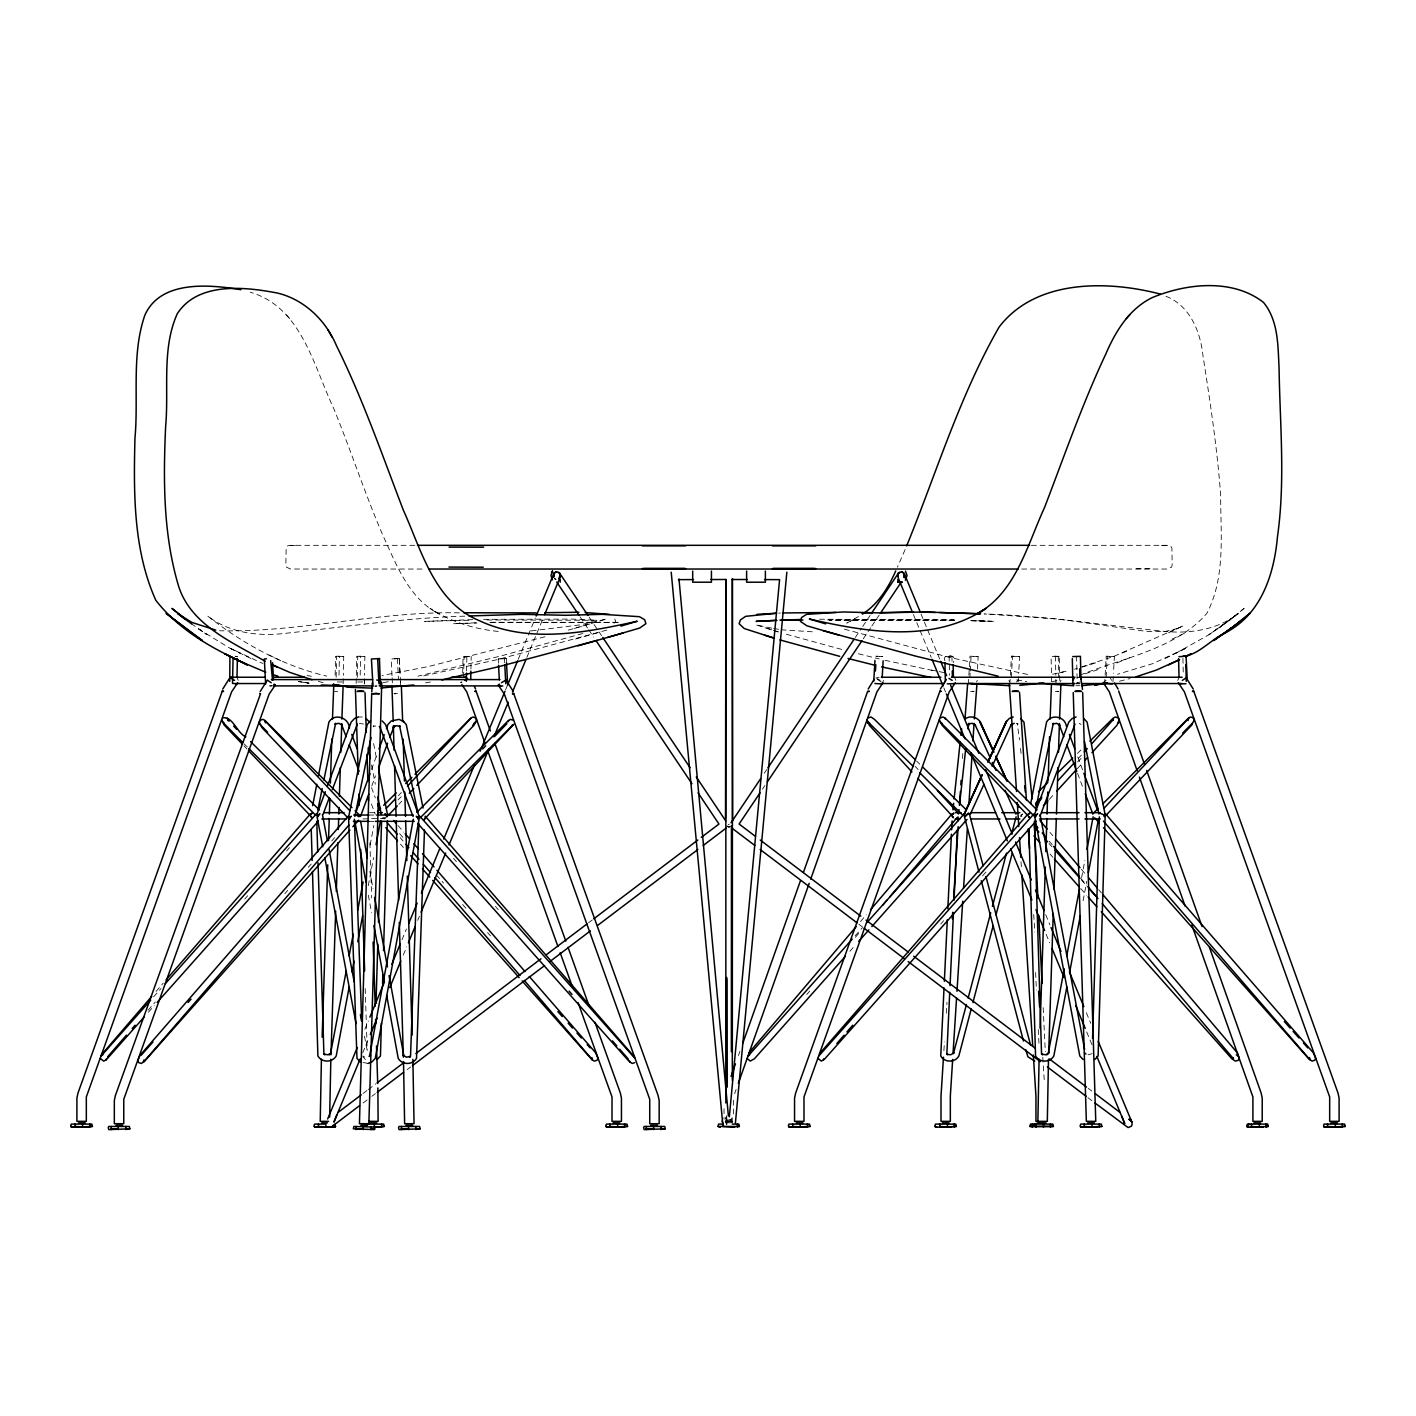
<?xml version="1.0" encoding="UTF-8"?>
<svg xmlns="http://www.w3.org/2000/svg" width="1416" height="1416" viewBox="0 0 1416 1416"><rect width="100%" height="100%" fill="white"/><g stroke="black" fill="none" stroke-linecap="round" stroke-linejoin="round"><path stroke-width="0.75" stroke-dasharray="5 3.75" d="M731.311 1122.499L731.311 1118.074M732.267 1117.755L732.267 1122.162L732.214 1118.003M335.149 675.184L335.557 656.334L339.415 656.174L343.734 656.493L343.327 675.326M336.141 677.308L336.601 656.192M339.008 675.184L339.415 656.174M343.132 683.716L343.274 677.432M356.142 683.556L356.283 677.273M356.336 675.184L356.744 656.334L360.602 656.174L364.903 656.493L364.496 675.326M357.31 677.308L357.77 656.192M360.177 675.184L360.602 656.174M364.319 683.716L364.461 677.432M462.678 673.096L463.032 656.334L471.209 656.493L463.032 656.334M463.616 677.308L464.076 656.192M466.572 670.972L466.891 656.174M470.926 669.06L471.209 656.493M726.036 1116.923L725.788 1122.145L725.788 1117.755M968.42 683.397L968.65 679.326M968.88 675.184L969.252 668.848M969.376 666.741L969.995 656.174L978.155 656.652L977.429 669.219M969.872 677.308L970.119 673.096M970.243 670.972L971.093 656.192M1009.873 683.397L1010.121 679.326M1010.351 675.184L1011.467 656.174L1019.626 656.652L1018.653 673.396M1011.343 677.308L1012.564 656.192L1015.661 656.493M1018.175 681.769L1018.529 675.485M1104.657 683.397L1104.905 679.326M1105.135 675.184L1106.232 656.174L1114.41 656.652L1113.436 673.396M1106.126 677.308L1107.347 656.192M1112.958 681.769L1113.312 675.485M943.906 1050.637L944.454 1041.857M946.277 1013.29L946.985 1002.316M962.491 758.48L962.915 751.896M726.957 1122.923L727.399 1119.773M368.302 885.62L373.576 857.583M1083.098 900.718L1086.762 881.301M370.125 845.051L373.842 825.51M1081.594 877.637L1084.904 860.255M726.072 1122.923L726.709 1119.773M738.426 1055.54L739.913 1051.38M734.656 1093.665L736.125 1089.506M371.505 769.525L376.745 755.188M371.771 785.951L375.541 775.773M364.815 1029.379L368.319 1020.918M401.967 939.782L406.427 928.985M505.53 689.946L507.229 685.857M518.238 659.29L535.354 618.031M362.708 1052.849L367.788 1040.601M403.312 955.003L406.711 946.844M417.702 920.347L419.401 916.258M526.858 657.396L542.947 618.668M905.09 549.656L897.425 567.161M882.433 682.742L883.531 680.388M1177.74 680.388L1178.838 678.016M1022.724 813.846L1020.582 816.607M976.456 681.963L977.376 680.388M373.204 726.833L373.966 725.665L373.24 726.443L377.329 725.665M764.268 773.242L766.729 769.578M855.317 637.466L861.459 628.297M862.698 626.456L870.079 615.447M762.445 789.208L764.905 785.544M863.211 638.881L870.592 627.89M871.813 626.067L879.194 615.057M1021.007 815.828L1022.087 814.253M1059.965 681.963L1061.115 680.388M614.031 623.235L615.606 621.341L614.367 617.482M860.503 921.568L866.22 914.825M806.801 994.51L809.651 991.129M855.423 937.286L859.707 932.224M1092.108 1053.628L1088.019 1054.814M156.061 991.43L163.265 983.129M148.061 1010.298L155.282 1002.015M244.756 899.107L247.641 895.797M286.598 850.981L289.484 847.653M940.755 924.011L943.64 920.683M982.598 875.867L986.934 870.893M153.654 996.793L160.982 988.563M148.379 1012.281L154.238 1005.679M284.828 893.673L287.767 890.381M308.281 867.3L311.201 864.008M331.716 840.945L334.654 837.635M855.175 935.817L862.503 927.568M849.865 951.287L854.255 946.348M1049.327 799.297L1055.203 792.854M1077.257 768.711L1081.682 763.897M1078.408 758.339L1081.364 755.117M398.799 804.341L401.808 801.19M398.374 795.668L401.383 792.5M398.038 799.898L401.153 796.783M1077.417 753.436L1082.09 748.852M1077.541 761.967L1082.196 757.365M461.439 681.963L460.642 682.742L462.041 681.963M1016.387 681.963L1018.21 680.388M728.231 824.625L729.293 824.2M362.992 1093.559L367.045 1090.479M368.284 1089.559L375.842 1083.824M588.56 922.772L592.277 919.957M363.08 1102.993L370.142 1097.666M371.895 1096.32L375.417 1093.648M407.135 1069.646L410.675 1066.974M1103.79 681.963L1106.02 680.388M1079.842 675.202C1122.091 658.068 1176.147 649.094 1206.91 613.287C1225.69 577.215 1220.663 534.186 1220.627 494.874C1217.211 447.845 1210.007 401.153 1202.821 354.566C1200.237 330.724 1189.068 304.458 1164.766 295.856M854.857 618.916L846.768 623.093L859.423 616.048M1175.386 653.502L1208.945 634.74L1238.168 613.659C1217.565 629.731 1190.201 633.89 1164.766 631.412C1104.604 625.075 1044.689 615.871 984.138 613.96M1165.226 658.44L1186.909 647.749L1153.155 663.52L1117.56 674.264M1168.466 632.81L1183.564 625.695L1113.808 656.387L1074.478 669.237M1171.97 639.165L1187.192 631.996M1116.87 662.936L1132.588 656.599M1121.968 653.095L1129.295 650.139M362.921 818.961L386.975 818.183M1082.514 667.025L1098.197 662.068M1084.992 673.786L1100.975 668.724M944.879 660.67C940.914 653.608 959.216 653.82 953.11 662.617M952.968 656.334L944.791 656.493M1051.628 681.609L1051.097 656.493L1055.398 656.174L1059.257 656.334L1059.805 681.468M1059.257 656.334L1051.168 656.546M1177.723 628.421L1164.501 631.66L1147.155 631.501L1058.141 618.987L984.757 613.942M574.4 628.403L606.65 618.987L580.153 624.863L528.327 631.288M423.738 675.875L496.998 659.714L606.827 630.102M568.276 630.12L590.384 623.854M582.861 633.483L500.698 656.033L417.95 676.175M575.622 639.005L600.88 631.837M544.965 636.758L428.606 666.511L382.019 675.538M1119.525 681.202L1130.074 678.547M392.02 675.733L391.152 658.989L395.365 658.652L399.33 658.564L400.179 675.326M399.33 658.564L391.152 658.989M498.45 663.166L498.237 658.989L502.432 658.652M1052.672 674.228L1068.531 670.688M342.3 681.963L335.645 681.963M1058.602 673.131L1066.814 671.149M875.849 678.016L879.141 677.237M362.691 681.963L356.036 681.963M1076.921 682.742L1080.355 681.963M731.559 826.183L728.461 826.82L726.62 825.67M1052.053 681.609L1060.177 680.123M383.258 682.601L389.276 681.574M425.526 682.831L433.703 681.503M343.699 656.475L335.557 656.334M364.832 656.546L356.744 656.334M397.471 693.38L394.055 693.769L397.471 693.769M374.974 685.981L377.028 685.857M778.641 613.163L780.411 613.04M1079.665 683.751L1076.408 683.875M502.202 658.918L506.397 658.564L498.237 658.989M827.351 619.872L953.924 619.925M376.78 686.123L374.762 686.211M464.784 616.155C402.994 617.925 341.84 627.412 280.457 633.855C255.163 636.156 227.994 631.925 207.532 615.942C242.685 643.59 282.899 665.856 326.671 676.105M812.288 631.802L781.42 629.801M476.077 622.792L453.332 623.748L477.015 623.005M459.368 612.862C378.904 610.969 299.608 632.687 219.533 630.757M472.802 619.624L424.605 621.376L471.9 620.155M483.529 619.341L572.259 619.093L597.092 620.297L486.962 619.978M490.91 622.279L620.474 622.332M235.587 656.652L237.446 656.493L235.198 656.245M1080.001 683.415L1076.107 683.432L1080.673 683.539M1075.877 685.751L1080.001 685.698M489.954 622.633L618.615 622.527M1078.089 677.29L1077.045 677.29L1079.859 677.308M414.764 545.319L290.492 545.319L287.714 545.797L286.156 547.921L285.873 564.825L286.421 567.108L290.492 569.037L425.561 569.037M1031.344 545.319L1167.598 545.319L1170.359 545.797L1171.899 547.921L1172.183 564.825L1171.634 567.108L1167.563 569.037L1018.723 569.037M290.315 545.638L296.652 545.638M1161.403 545.638L1167.757 545.638M1136.322 568.719L1150.889 568.719M334.441 691.397L337.663 691.397M970.597 691.397L974.084 691.397L970.597 691.008M1055.327 691.397L1058.743 691.397L1055.327 691.008M358.46 716.992L362.337 716.992M359.363 723.293L363.452 724.089M369.417 812.678L375.895 812.678M368.868 815.032L375.346 815.032M382.886 817.793L386.462 817.793M368.868 821.333L374.337 821.333M729.364 827.617L727.877 826.82M367.965 1063.469L360.301 1061.894M725.098 1121.348L733.364 1121.348M953.906 620.279L829.156 620.137L954.862 620.261M819.581 619.217L954.579 620.013M971.022 620.721L994.492 621.394L971.5 620.544M972.049 620.757L991.395 621.376L970.757 620.491M879.177 656.334C867.495 655.856 891.213 656.989 879.407 656.493M1015.414 656.334L1019.449 656.617M1012.741 656.298L1011.626 656.21M498.273 631.412C474.183 629.111 450.341 621.695 430.022 608.384L439.208 614.031C408.481 598.437 396.232 564.152 382.656 534.823C364.744 493.228 350.761 450.093 333.61 408.197C313.538 366.001 301.59 307.095 250.154 292.192M307.077 675.591L311.396 676.246M308.936 683.114L298.564 681.521L308.67 683.131M1114.41 656.652L1106.232 656.174M978.155 656.652L969.995 656.174M298.581 681.538L309.06 683.22M771.685 628.155L755.648 624.739L780.234 632.527M773.632 628.492L779.473 629.483M1027.556 674.441L949.499 657.396L841.6 628.403M1016.706 679.857L1026.724 681.574M932.631 670.476L883.372 659.945M726.496 826.201L729.594 826.82M931.462 670.034L937.303 671.219M939.268 671.626L945.127 672.812M858.344 653.767L879.194 658.918M318.299 681.415L324.671 683.025M841.759 649.448L784.287 633.695M766.852 628.279L778.322 631.925M382.125 818.183L384.55 818.961M198.452 628.934L229.091 647.749L262.845 663.52M364.85 1057.168L362.956 1055.982M1079.24 723.293L1081.098 724.479M1016.369 723.293L1018.139 724.089L1017.184 723.293L1019.555 739.771M268.898 654.971L280.881 660.759M250.774 658.44L229.091 647.749L240.614 653.502M554.683 578.737L556.063 579.498L554.594 578.648M881.283 681.963L875.814 678.406M876.982 678.406L880.256 680.388M191.16 623.571L207.055 634.74L199.072 629.111M554.311 578.401L555.426 579.232M1088.267 1088.391L1091.789 1091.063M858.839 924.205L862.362 926.878M1087.93 1097.666L1093.205 1101.666M916.63 761.082L919.745 764.144M244.207 743.931L247.322 747.029M362.815 1056.778L365.487 1059.522M243.941 745.825L246.95 748.993M915.232 766.392L918.188 769.614M399.595 833.635L403.985 838.573M436.234 874.84L443.562 883.071M462.607 904.505L467.015 909.444M487.529 932.525L490.467 935.817M400.462 844.166L403.401 847.458M1049.079 843.511L1052.017 846.821M1081.293 879.779L1087.152 886.363M1050.017 854.043L1052.938 857.353M1080.762 888.664L1086.621 895.248M289.696 318.582L286.191 314.618M453.509 858.326L456.412 861.636M495.423 906.452L498.308 909.762M397.984 825.475L403.755 832.112M400.215 837.706L403.1 841.015M1049.964 832.36L1052.831 835.723M1081.435 869.389L1087.152 876.115M1098.586 889.584L1101.453 892.947M1049.327 841.352L1052.194 844.715M1080.797 878.38L1086.514 885.106M1020.812 815.032L1021.892 816.607M589.215 617.288L597.817 630.12M599.057 631.961L601.517 635.625M580.1 616.898L587.481 627.89M588.702 629.731L593.623 637.058M1008.882 680.388L1009.82 681.963M954.809 678.016L955.924 680.388M237.162 678.016L238.26 680.388M1110.409 678.016L1111.507 680.388M921.019 613.978L940.436 660.812M1045.698 914.683L1049.929 924.896M1086.355 1012.759L1090.727 1023.29M913.408 614.562L931.215 657.413M943.852 687.857L945.587 692.07M1046.123 934.224L1049.663 942.79M1086.692 1031.945L1091.984 1044.707M1077.576 773.401L1082.939 787.668M371.417 803.987L375.24 814.182M1077.771 756.923L1083.081 771.242M371.523 787.632L375.311 797.863M732.267 1122.923L731.169 1119.773L726.231 1119.773L725.682 1122.923L731.559 1122.923L730.922 1119.773M371.505 765.012L375.329 784.216M373.612 743.542L376.957 760.675M364.496 1036.247L367.381 1051.451M369.824 871.318L373.028 888.699M368.337 895.142L371.523 912.541M730.32 1119.773L730.78 1122.923M729.151 1119.773L729.559 1122.923M1020.529 748.498L1021.255 755.064M1033.698 914.453L1034.813 932.011M1042.778 1057.221L1044.318 1081.399M1021.025 861.725L1021.449 868.309M364.319 680.388L364.531 683.999M506.291 658.546L506.503 662.759M504.468 658.564L504.68 662.776M400.303 677.414L400.622 683.698M399.224 658.546L400.091 675.432M400.409 681.698L400.622 685.769M397.383 658.564L398.48 679.68M392.126 677.822L392.444 684.105M1043.185 1007.679L1045.291 1051.592M1035.609 972.509L1036.423 990.05M1038.282 1029.503L1039.008 1044.849M728.266 1119.773L728.39 1122.923M369.895 842.785L371.682 897.992M365.204 988.545L367.204 1050.389M1182.926 658.298L1183.298 675.184M1076.585 656.174L1077.169 683.397M1058.23 656.192L1058.69 677.308M1055.398 656.174L1055.823 675.184M1055.911 679.326L1056 683.397M951.924 656.192L952.065 662.529M949.109 656.174L949.517 675.184M733.364 1100.232L733.364 1115.012M724.036 1108.675L724.036 1119.224M1244.044 608.42L1229.053 620.686L1244.044 608.42M1235.69 615.376L1219.282 627.766L1235.69 615.376M1216.928 629.111L1208.945 634.74L1226.61 622.332L1216.928 629.111M726.78 1124.747L726.78 1115.95L726.78 1124.747"/><path stroke-width="1.5" d="M731.364 1051.734L731.452 825.67M732.32 1080.355L732.497 578.631L732.214 579.498L747.294 579.533M229.746 681.379L229.923 656.475M233.074 658.298L232.525 683.397L236.844 683.716L235.817 683.857M236.985 677.432L237.392 658.582M466.342 681.361L466.519 673.078M470.714 679.521L470.891 671.149M371.7 693.38L359.434 1123.702L368.868 1123.702L381.754 682.742L380.108 680.777L376.674 679.981M381.417 1023.042L380.444 1055.982L377.116 1059.522M382.586 983.518L382.833 974.721M383.541 950.578L387.347 820.997M376.001 1003.201L377.806 943.994M378.479 922.082L381.577 821.209M1092.568 1038.282L1099.365 816.837M321.414 1059.239L320.228 1121.348L328.583 1121.348M322.14 1037.149L327.733 864.857M328.53 840.573L329.238 818.483M329.379 814.058L329.893 798.606M330.388 783.136L331.822 738.975M332.477 719.098L333.822 683.999M330.848 1059.239L329.645 1117.118M330.99 1054.814L335.663 911.249M336.3 891.372L337.875 842.785M338.318 829.528L338.672 818.483M338.813 814.058L339.026 807.439M339.38 796.394L340.318 767.684M340.831 752.215L341.752 723.505M341.893 719.098L343.132 685.822M1039.078 1059.239L1037.875 1121.348M1040.07 1028.317L1045.309 867.07M1045.822 851.618L1046.902 818.483M1047.043 814.058L1047.752 791.986M1048.123 780.942L1049.557 736.763M1050.123 719.098L1051.468 683.999M1048.495 1059.239L1047.309 1121.348L1035.946 1121.348L1035.946 1096.143L1033.326 1055.026M1048.707 1052.601L1053.238 913.462M1054.017 889.16L1056.318 818.483M1056.46 814.058L1057.964 767.684M1058.478 752.215L1059.416 723.505M1059.557 719.098L1060.903 683.999M418.941 823.581L410.534 1055.982L409.525 1057.168L410.516 1056.389L406.427 1057.168L402.958 1055.203L403.879 1055.982L389.046 975.606M424.481 829.953L416.534 1058.354C412.587 1065.115 402.162 1065.168 398.215 1058.354L386.656 995.236M118.183 1126.463L118.183 1129.614M363.293 1126.463L363.293 1129.614M408.481 1126.463L408.481 1129.614M653.59 1126.463L653.59 1129.614M949.729 992.227L946.862 1053.628L947.747 1054.814L946.596 1054.017L950.543 1054.814L954.136 1052.831M950.048 985.66L953.428 913.302M954.048 900.151L957.34 829.988M957.747 821.209L957.959 816.837M944.03 987.908L940.755 1055.982C944.454 1062.814 955.127 1062.761 958.844 1055.982L971.217 1008.971M944.348 981.323L947.304 919.834M947.835 908.842L951.428 834.183M951.64 829.776L952.065 820.997M371.806 691.805L372.32 682.742M873.743 681.361L874.964 660.405M875.46 670.972L875.831 664.653M882.168 677.591L883.141 660.83M951.959 815.032L953.747 813.457M82.535 1127.242L82.535 1124.092M325.857 1127.242L325.857 1124.092L314.671 1124.092L314.122 1125.277L314.671 1127.242L335.203 1127.242L335.203 1124.092M374.337 1124.092L374.337 1127.242L384.232 1126.463L383.665 1124.092L366.585 1124.092L366.319 1126.463M617.659 1127.242L617.659 1124.092M800.199 1127.242L800.199 1124.092M943.481 1057.221L941.003 1096.143L941.003 1121.348L950.331 1121.348L950.331 1096.143L952.667 1059.433M952.295 918.842L952.702 912.258M953.694 896.877L958.154 826.59M959.552 804.607L960.402 791.438M960.809 784.853L961.092 780.446M965.004 718.939L967.624 683.999M953.074 1052.831L956.579 997.926M956.986 991.324L962.721 901.266M963.57 888.08L967.34 828.785M968.88 804.607L971.942 756.286M972.934 740.904L974.049 723.346M974.332 718.939L976.952 683.999M1043.521 1127.242L1043.521 1124.092M1092.002 1127.242L1092.002 1124.092M1335.323 1127.242L1335.323 1124.092M587.976 615.447L559.692 573.25L556.594 571.621L553.939 573.232L553.656 577.197L553.957 573.427L556.187 571.692M387.878 813.846L386.462 816.607M729.346 1116.799L779.579 579.64L764.498 579.587M786.854 572.188L735.4 1123.012M425.154 817.386L425.278 816.218L634.58 1057.168M952.95 809.864L953.641 803.279M954.118 798.889L960.19 741.86M960.898 735.276L961.606 728.691M958.49 814.023L958.986 809.669M959.464 805.297L965.747 748.498M967.907 728.851L969.075 723.293L968.137 724.089L972.102 723.293L975.447 725.258L974.969 724.479L990.474 758.374M947.481 1127.242L947.481 1124.092M1259.39 1127.242L1259.39 1124.092M899.337 572.188L898.063 573.551L898.204 577.905L912.594 612.579M413.295 819.174L369.611 1055.982L370.532 1055.203L369.08 1056.389M349.203 986.97L336.194 1055.982C332.264 1062.814 321.821 1062.743 317.892 1055.982L312.476 871.513M352.035 971.889L354.071 961.092M357.735 941.693L362.602 915.816M376.019 844.644L380.479 820.926M1066.85 986.97L1053.84 1055.982C1049.911 1062.814 1039.468 1062.743 1035.556 1055.982L1028.919 829.776M1069.699 971.889L1080.266 915.816M1088.391 872.681L1098.143 820.926M346.212 971.057L330.548 1053.628L329.344 1054.814L331.45 1052.831L327.981 1054.814L323.892 1054.017L324.901 1054.814L323.892 1053.628L318.051 862.875M349.097 955.853L353.221 934.135M357.752 910.24L363.115 881.991M1064.283 968.898L1048.194 1053.628L1046.99 1054.814M1066.761 955.853L1079.541 888.505M1086.957 849.405L1093.134 816.82M939.87 1124.092L939.87 1127.242M1034.246 1125.277L1034.476 1124.092M1251.443 1124.092L1251.443 1127.242M312.635 805.669L316.812 784.252M318.476 775.685L328.901 722.107C334.424 712.637 349.062 717.629 349.469 728.249M1030.706 803.527L1046.548 722.107C1051.345 713.593 1065.151 716.478 1066.372 726.213M1113.029 720.532L1113.401 719.363L1091.701 743.86M317.945 809.81L322.175 788.482M323.875 779.95L335.645 723.293L334.902 724.089L338.973 723.293L342.212 725.258L341.557 724.479L346.141 736.709M1035.592 809.81L1053.309 723.293L1052.548 724.089L1056.637 723.293L1059.858 725.258L1059.203 724.479L1063.788 736.709M348.725 816.607L367.222 724.479L370.549 720.939L369.806 721.717M354.85 816.448L371.027 737.506M75.083 1124.092L75.083 1127.242M318.405 1124.092L318.405 1127.242M609.907 1124.092L609.907 1127.242M792.73 1124.092L792.73 1127.242M1036.052 1124.092L1036.052 1127.242M1084.231 1124.092L1084.231 1127.242M1327.553 1124.092L1327.553 1127.242M111.191 1126.463L111.191 1129.614M143.936 1059.929L143.335 1062.283L348.885 825.121M356.053 1126.463L356.053 1129.614M401.489 1126.463L401.489 1129.614M646.351 1126.463L646.351 1129.614M1034.14 1125.277L1034.441 1124.092M1188.059 720.532L1188.679 718.178L1103.949 808.324M898.381 573.25L897.673 575.923L898.381 573.25L871.3 613.606M1089.86 741.205L1113.188 718.178L1115.277 716.992L1117.932 717.788L1119.26 719.753L1116.976 725.258L1091.966 752.622M1118.321 723.293L1119.26 719.753M972.916 1002.546L993.182 925.604M995.997 914.931L1012.316 852.945M953.428 1053.628L966.42 1004.546M968.119 998.138L990.722 912.789M992.404 906.399L1006.528 853.052M1011.608 833.847L1016.139 816.766M1248.558 1125.277L1248.877 1124.092M734.815 1127.242L722.673 1126.463L722.903 1124.092L718.567 1124.092L718.018 1126.463L739.382 1126.463L738.833 1124.092L732.231 1124.092M951.782 1127.242L939.64 1126.463M1263.355 1127.242L1251.213 1126.463M904.275 577.551L904.328 573.816L901.939 571.692M88.447 1127.242L74.836 1126.463M331.769 1127.242L318.158 1126.463M379.948 1127.242L353.894 1126.463L353.345 1128.818L374.426 1129.614L374.426 1126.463M623.27 1127.242L609.641 1126.463M806.093 1127.242L792.482 1126.463M1097.595 1127.242L1083.983 1126.463M1340.917 1127.242L1327.305 1126.463M125.918 1129.614L125.918 1126.463M371.045 1129.614L371.045 1126.463M415.915 1129.614L415.915 1126.463M661.042 1129.614L661.042 1126.463M731.045 1076.355L735.47 1063.858M742.851 1043.061L800.447 880.752M803.403 872.433L867.636 691.397L869.318 691.397L868.132 691.397M738.338 1083.258L809.209 883.301M810.695 879.141L876.947 691.805L882.982 682.742M355.805 812.519L370.019 773.614M378.992 749.046L384.232 734.709M386.462 728.567L387.966 724.479L391.294 720.939L399.153 719.363L403.684 721.717M360.461 816.536L368.762 794.111M378.55 767.614L387.595 743.152M389.86 737.028L394.533 725.665L392.958 727.629L396.179 725.665L400.268 726.443L399.524 725.665L417.773 812.182M325.308 791.721L316.954 814.253L317.91 815.828L319.361 814.253M327.592 785.579L351.15 722.107L354.478 718.567L358.46 716.992M323.114 814.182L329.238 797.863M332.3 789.703L357.345 724.089M1039.999 816.218L1075.01 724.089M89.757 1127.242L89.757 1124.092M332.831 1127.242L333.132 1125.277M381.559 1127.242L381.559 1124.092M624.615 1127.242L624.615 1124.092M807.403 1127.242L807.403 1124.092M1050.477 1127.242L1050.477 1124.092M1099.205 1127.242L1099.205 1124.092M1342.28 1127.242L1342.28 1124.092M336.707 1115.188L333.928 1122.145L360.16 1058.956M982.226 774.711L964.19 814.253L964.668 813.067M906.7 545.815C936.542 472.572 959.588 395.967 999.094 327.078C1035.662 279.058 1107.4 280.244 1160.359 294.086M737.382 1127.242L737.382 1124.092M954.118 1127.242L954.118 1124.092M1266.01 1127.242L1266.01 1124.092M327.662 1118.994L357.31 1047.486M369.877 1017.166L384.409 982.102L373.913 925.604M391.825 964.225L400.268 943.852M408.711 923.498L417.154 903.125M421.384 892.947L439.951 848.149M443.704 839.086L474.572 764.658M480.113 751.241L504.963 691.344M507.494 685.238L517.636 660.794M536.204 615.995L553.939 573.232M370.319 1034.494L377.081 1018.192M389.772 987.607L400.781 961.11M408.392 942.773L415.171 926.471M421.083 912.187L445.633 853.087M449.014 844.927L488.785 749.117M493.865 736.886L508.238 702.248M512.468 692.052L526.009 659.431M544.629 614.597L559.869 577.905L560.099 574.046L558.807 572.259M1104.321 815.828L1105.029 814.253L1087.099 722.107L1083.771 718.567M964.19 814.253L981.412 776.198M987.748 762.18L1005.873 722.107L1009.165 718.567L1013.201 716.992M965.57 811.067L981.978 775.172M988.35 761.206L1006.581 721.328L988.545 760.87M970.279 814.218L983.943 784.305M992.156 766.357L1011.29 724.479L1010.812 725.258L1014.175 723.293M868.185 689.043L874.097 679.432M222.737 689.043L229.958 677.627M260.243 691.397L267.465 679.981M105.881 1059.929L106.448 1058.743M471.015 718.178L407.419 786.181M940.401 689.043L946.384 679.432M823.546 1059.929L824.094 1058.743M1032.335 1124.092L1032.335 1127.242M732.231 579.48L732.603 820.749M508.079 721.717L508.645 720.532M513.636 724.479L424.163 819.368M895.744 570.896C888.381 587.746 878.274 603.995 862.468 614.137M552.559 571.108L551.001 575.533L552.382 579.87M101.456 1054.814L151.724 996.404M359.062 816.607L359.806 815.421L355.115 810.766M731.045 822.785L760.587 778.747M767.968 767.737L854.078 639.306M760.003 792.871L739.099 824.024L754.976 836.042M767.366 781.862L861.99 640.722M880.416 613.234L901.302 582.065M237.711 682.742L231.622 691.805L86.323 1096.94L86.323 1121.348L76.907 1121.348L76.907 1098.108L78.004 1092.993L222.188 691.397L223.604 691.397L222.188 691.008L223.002 691.397M274.403 684.317L275.235 685.114L269.129 694.159L123.758 1099.294L123.758 1123.702L114.324 1123.702L114.324 1100.48L115.439 1095.365L260.526 693.769L259.694 693.38M955.357 682.742L949.269 691.805L803.987 1096.94L803.987 1121.348L794.553 1121.348L794.553 1098.108L795.668 1092.993L939.835 691.397L941.251 691.397L939.835 691.008L940.649 691.397M956.349 1126.463L935.533 1127.242L934.985 1125.277L935.533 1124.092L955.8 1124.092L956.349 1126.463L954.437 1126.463M1268.24 1126.463L1247.425 1127.242L1246.877 1125.277L1247.425 1124.092L1267.709 1124.092L1268.24 1126.463L1266.347 1126.463M92.429 1126.463L71.349 1127.242L70.8 1125.277L71.349 1124.092L91.881 1124.092L92.429 1126.463L90.058 1126.463M129.865 1128.818L108.784 1129.614L108.218 1127.649L108.784 1126.463L129.316 1126.463L129.865 1128.818L126.183 1128.818M420.163 1128.818L399.082 1129.614L398.516 1127.649L399.082 1126.463L419.596 1126.463L420.163 1128.818L416.18 1128.818M627.553 1126.463L606.473 1127.242L605.924 1125.277L606.473 1124.092L626.987 1124.092L627.553 1126.463L624.916 1126.463M665.272 1128.818L644.192 1129.614L643.625 1127.649L644.192 1126.463L664.724 1126.463L665.272 1128.818L661.29 1128.818M810.076 1126.463L789.013 1127.242L788.447 1125.277L789.013 1124.092L809.527 1124.092L810.076 1126.463L807.704 1126.463M1053.398 1126.463L1029.91 1126.463L1030.459 1124.092L1052.849 1124.092L1053.398 1126.463L1029.91 1126.463M1101.878 1126.463L1080.797 1127.242L1080.249 1125.277L1080.797 1124.092L1101.329 1124.092L1101.878 1126.463L1099.506 1126.463M1345.2 1126.463L1324.119 1127.242L1323.571 1125.277L1324.119 1124.092L1344.651 1124.092L1345.2 1126.463L1342.58 1126.463M671.219 572.206L722.656 1123.012M905.39 580.241L907.054 575.533L905.497 571.108M1178.997 656.599C1196.467 657.413 1209.406 640.439 1224.185 633.448C1260.983 615.163 1274.099 574.684 1277.497 536.487C1285.445 480.52 1279.905 423.968 1279.055 367.753C1277.905 345.539 1278.436 320.653 1263.532 302.458C1232.628 278.262 1186.272 283.288 1151.951 297.732C1129.154 308.936 1115.419 331.574 1105.772 354.106C1082.267 404.02 1064.248 456.2 1044.495 507.636C1027.113 545.319 1015.909 592.578 976.792 614.031L985.978 608.384C933.587 643.413 866.893 632.315 809.35 618.987L825.616 623.854M1104.126 816.607L1105.524 813.846L1313.34 1052.831L1315.712 1058.354L1314.65 1060.318L1312.03 1061.097L1308.756 1058.743L1103.453 827.67M349.451 818.183L350.761 816.607M423.862 820.147L424.853 818.961M1072.532 680.388L1074.195 678.406M748.94 1052.831L856.202 926.613M870.504 909.78L952.03 813.846M882.593 905.302L886.876 900.257M889.744 896.894L956.968 817.793M310.971 814.253L311.98 813.067M1028.618 814.253L1029.627 813.067M166.15 979.819L310.476 813.846L312.033 813.457M107.651 1056.778L126.413 1035.202M132.184 1028.565L135.069 1025.237M820.307 1052.831L1026.671 815.51M836.856 1043.504L844.06 1035.202M846.945 1031.875L852.733 1025.237M749.613 1054.814L748.126 1055.982L852.255 939.109M1129.809 314.618L1126.304 318.582M150.716 1000.103L101.156 1055.982L102.855 1054.814M165.371 983.607L316.352 813.846L318.264 816.607M143.989 1017.219L106.147 1059.929L103.616 1061.097L100.288 1058.354M157.176 1002.386L318.405 821.085M141.228 1055.203L152.946 1042.017M188.116 1002.457L191.036 999.165M349.894 830.042L144.662 1061.097L141.405 1063.469L138.803 1062.673L137.741 1060.708L140.149 1055.203L348.23 816.218L349.646 818.961M352.832 826.749L358.69 820.147M866.893 922.63L964.562 813.457M845.458 956.243L754.427 1058.743L750.285 1061.097L746.993 1058.354M858.645 941.41L868.893 929.87M871.831 926.56L967.004 819.439M1036.052 821.085L824.891 1058.743L821.28 1061.097L817.952 1058.354M1043.433 805.739L1047.84 800.907M1056.672 791.243L1075.788 770.322M1084.621 760.675L1087.559 757.454M1035.592 805.014L1041.503 798.571M1057.734 780.871L1073.983 763.171M1084.32 751.914L1087.258 748.692M472.838 725.258L475.758 722.107L474.041 723.293M1192.307 723.293L1182.696 733.045M417.897 818.961L419.791 816.218L634.917 1058.354M1037.025 814.253L1035.556 815.828L1034.6 814.253L1068.797 722.107L1072.124 718.567L1076.107 716.992M818.802 1055.982L1033.999 813.846L1035.91 816.607M388.267 815.421L397.294 805.934M409.312 793.279L413.826 788.535M416.835 785.367L473.935 725.258L476.608 719.753L475.245 717.788L472.926 716.992L470.767 718.178L414.976 774.198M1105.931 815.421L1191.599 725.258L1194.272 719.753L1192.909 717.788L1190.591 716.992L1188.413 718.178L1102.922 803.739M386.303 808.324L395.347 798.836M482.661 748.993L485.688 745.825M494.75 736.338L506.857 723.682M1094.78 1059.522L1098.108 1055.982L1105.135 816.607L1104.427 815.032L1100.444 813.457M965.252 815.828L968.544 813.067M952.472 814.253L953.641 813.067M420.251 817.811L513.406 724.479L511.495 725.665M377.47 811.51L380.585 808.394M383.718 805.297L396.214 792.854M405.596 783.526L411.844 777.295M416.817 812.324L508.415 720.532L510.592 719.363L512.875 720.142M1093.559 813.067L1098.25 808.394M1038.494 791.65L1047.84 782.482M1057.168 773.313L1072.744 758.02M1035.609 803.244L1041.822 797.12M512.981 693.769L513.796 693.38L512.415 693.769L513.796 693.769L658.051 1095.365L659.166 1100.48L659.166 1123.702L649.732 1123.702L649.732 1099.294L504.379 694.159L498.273 685.114L499.105 684.317M898.063 573.551L901.603 571.604L904.258 573.498L920.347 612.314M964.65 719.363C969.394 715.045 977.164 716.832 980.385 722.107L993.979 752.161M1049.114 1052.831L1045.628 1054.814L1041.539 1054.017L1042.548 1054.814L1041.539 1053.628L1034.423 821.209M1118.64 691.008L1144.482 764.233M338.318 1112.233L361.222 1094.887M377.081 1082.886L404.002 1062.513M415.861 1053.522L540.965 958.791M546.257 954.791L586.985 923.958M593.835 918.772L697.84 840.024M701.327 837.369L718.956 824.041L698.07 792.871M331.362 1127.012L359.558 1105.666M377.187 1092.32L403.613 1072.301M412.428 1065.646L544.594 965.57M549.886 961.57L590.419 930.878M597.464 925.551L697.911 849.494M703.203 845.494L726.107 828.148M464.66 680.388L467.599 678.406M1182.325 680.388L1185.245 678.406M501.476 682.742L504.645 680.777M351.274 816.218L348.637 818.961L356.974 1058.354L360.301 1061.894M319.981 813.846L317.042 816.607L322.742 846.803M1037.627 813.846L1034.707 816.607L1079.806 1055.982L1083.134 1059.522M498.273 685.114L499.653 684.317M1185.422 656.705L1191.263 653.785L1185.635 656.546M1136.128 676.795L1156.429 670.051L1178.13 660.245M475.351 691.397L476.165 691.008L474.749 691.397L476.165 691.397L490.361 730.939M1192.998 691.397L1193.812 691.008L1192.396 691.397L1193.812 691.397L1337.996 1092.993L1339.093 1098.108L1339.093 1121.348L1329.677 1121.348L1329.677 1096.94L1184.378 691.805L1178.289 682.742M1168.749 664.883L1179.563 659.608M223.091 717.788C232.879 716.372 237.428 733.577 245.871 736.869M868.327 717.788L870.982 716.992L874.451 719.363L915.072 759.542M940.755 717.788L943.074 716.992L945.233 718.178L1036.972 809.952M367.965 1063.469L371.948 1061.894L375.275 1058.354L419.101 818.961L416.18 816.218M634.687 1062.673L632.102 1063.469L628.828 1061.097L417.738 823.439M1072.319 658.582L1072.868 683.716L1074.213 683.521M1187.227 679.361L1186.077 656.475M957.906 818.183L955.322 818.961L959.747 818.961M620.898 626.12L637.182 621.252C585.905 632.545 529.106 643.997 479.369 620.686C434.234 602.207 421.526 550.293 403.277 509.99C382.143 454.801 362.744 398.799 336.495 345.734C325.946 320.565 304.582 299.661 277.678 293.112C245.145 286.793 198.098 281.625 177.301 313.679C161.512 348.832 169.035 389.028 165.637 426.34C163.247 479.688 163.106 534.292 178.522 585.905C190.647 624.952 232.596 642.351 265.146 661.29M607.606 637.43L639.713 628.049L645.908 623.66L644.687 619.783L639.483 616.686L602.296 614.332L565.391 615.287L521.46 614.332L468.979 615.978M441.827 679.928L499.211 666.582L597.251 640.333M578.011 645.838L623.447 632.899M1028.122 813.846L1029.68 813.457M265.624 684.105L264.332 658.989L266.474 658.759M373.028 686.229L371.417 658.989L379.577 658.564M969.093 813.457L964.385 816.607L979.022 872.185M776.163 613.27L745.666 616.332L740.409 619.925L739.117 623.748L744.267 628.545L773.738 638.032M1107.064 683.114L1082.054 685.663M1107.33 683.131L1094.603 685.008L1106.94 683.22M380.373 685.875L379.47 658.546M500.237 686.105L500.751 686.229M413.72 684.972L380.851 687.999M1043.946 683.114L1019.768 685.344M976.474 683.875L968.42 683.397M952.897 683.68L947.233 683.875M1180.519 683.521L1179.227 683.769L1185.971 683.751M500.91 686.052L502.786 685.91M757.029 614.332L776.481 613.27M775.596 620.367L756.091 621.376L776.959 620.385M269.943 685.857L271.978 685.769M782.57 612.969L836.095 612.42M779.915 620.155L800.695 619.5M463.775 612.756L536.151 612.916M230.649 677.29L232.666 677.29L231.605 677.29M270.668 660.67L272.491 679.662M464.413 677.29L466.43 677.29L465.386 677.29M379.559 679.662L380.196 679.645M506.379 679.662L506.999 679.645M544.753 612.703L578.949 612.261M861.565 612.916L872.38 612.721M881.035 612.579L913.462 612.013M1009.909 685.698L970.739 683.539M897.85 579.569L897.85 582.206L902.134 582.153M1073.806 685.786L1038.884 683.344M897.85 582.206L902.151 582.153M781.225 620.261L802.978 620.013M271.66 679.68L273.483 679.662L272.615 662.759M678.476 579.64L693.539 579.587M710.761 579.533L725.842 579.48L725.523 818.643M417.49 545.319L1029.609 545.319M642.209 545.797L685.645 545.797M772.428 545.797L815.846 545.797M642.209 568.542L684.795 568.542M773.26 568.542L815.846 568.542M643.802 568.542L685.645 568.559M772.428 568.559L814.253 568.542M428.765 569.037L1018.281 569.037M233.835 677.237L264.721 677.237M273.164 677.237L304.458 677.237M451.403 677.237L464.519 677.237M881.318 677.237L940.861 677.237M951.481 677.237L1075.063 677.237M1079.452 677.237L1182.165 677.237M271.341 679.591L372.603 679.591M379.205 679.591L499.954 679.591M236.012 683.539L264.721 683.539M881.318 683.539L944.401 683.539M953.092 683.539L1075.063 683.539M1081.647 683.539L1182.165 683.539M273.536 685.893L372.603 685.893M379.205 685.893L499.954 685.893M224.312 723.293L222.595 722.107L242.649 742.373M869.619 723.293L868.15 722.107L913.391 766.552M941.959 723.293L940.242 722.107L1035.114 816.997M323.999 812.678L344.07 812.678M378.072 812.678L382.391 812.678M955.322 812.678L961.075 812.678M970.792 812.678L995.572 812.678M1001.749 812.678L1019.892 812.678M1041.645 812.678L1079.027 812.678M1084.904 812.678L1100.25 812.678M353.717 815.032L368.868 815.032M376.497 815.032L413.295 815.032M321.839 818.961L346.23 818.961M970.792 818.961L999.997 818.961M1006.174 818.961L1019.892 818.961M1039.486 818.961L1079.027 818.961M1084.904 818.961L1100.25 818.961M353.381 821.333L368.868 821.333M375.346 821.333L414.304 821.333M368.691 1121.348L378.125 1121.348L377.86 1087.948M78.57 1122.923L85.225 1122.923M321.627 1122.923L327.379 1122.923M370.054 1122.923L376.709 1122.923M613.128 1122.923L619.783 1122.923M796.217 1122.923L802.872 1122.923M942.437 1122.923L949.003 1122.923M1037.255 1122.923L1038.53 1122.923M1039.291 1122.923L1045.946 1122.923M1087.718 1122.923L1094.373 1122.923M1253.992 1122.923L1260.576 1122.923M1330.774 1122.923L1337.43 1122.923M115.988 1125.277L122.643 1125.277M360.85 1125.277L367.505 1125.277M405.985 1125.277L412.64 1125.277M650.847 1125.277L657.502 1125.277M70.8 1126.463L73.721 1127.242M314.122 1126.463L316.795 1127.242M333.132 1126.463L335.751 1126.463M381.86 1126.463L384.232 1126.463M605.924 1126.463L608.597 1127.242M718.018 1126.463L720.248 1127.242M737.701 1126.463L739.382 1126.463M788.447 1126.463L791.385 1127.242M934.985 1126.463L936.985 1127.242M1080.249 1126.463L1083.169 1127.242M1246.877 1126.463L1248.877 1127.242M1323.571 1126.463L1326.243 1127.242M110.891 1128.818L118.13 1128.818M355.752 1128.818L363.239 1128.818M371.293 1128.818L374.974 1128.818M401.188 1128.818L408.428 1128.818M646.05 1128.818L653.537 1128.818M449.084 547.125L483.653 547.16M448.943 567.073L483.281 567.197M1182.873 656.174L1186.732 656.334M344.247 685.804L321.397 685.008M372.585 688.141L351.734 687.38L333.132 684.565M919.993 612.066L935.339 612.438M939.711 612.544L980.562 613.783M1112.339 683.875L1104.657 683.397M979.961 613.783L923.498 611.977L879.849 612.916L843.263 611.96L806.607 614.349L801.633 617.482L800.394 621.341L806.784 625.766L839.086 635.182M585.144 612.562L609.393 614.349M1072.708 656.599L1080.443 656.334L1080.939 679.361M1073.894 683.857L1072.939 683.769M874.911 683.521L881.796 683.875M351.734 687.38L332.866 684.512M931.002 677.45L881.531 666.883M998.05 676.175L915.302 656.033L823.068 630.633M215.781 630.12L191.833 622.403L177.832 613.659L185.443 619.518M240.879 289.696C209.462 284.492 160.38 279.837 144.804 315.343C131.299 354.584 138.679 397.684 134.945 438.411C133.617 492.591 133.192 549.904 155.795 600.242C182.947 635.341 225.516 655.679 265.766 672.193M875.23 665.325L848.025 658.493M839.706 656.334L779.897 639.908M312.069 679.751L289.749 672.388L272.12 664.67M273.961 674.954L277.908 676.175M764.463 635.076L774.039 638.12M1034.742 1061.097L1027.91 1056.778L1025.733 1049.575M271.978 664.564L277.359 667.202M273.837 684.317L275.235 685.114M356.797 815.421L358.761 816.607M384.851 813.846L387.471 816.607M949.021 678.406L952.189 680.388M231.357 678.406L234.543 680.388M1236.274 1054.814L1238.133 1055.982M268.297 680.777L271.217 682.742M1129.154 1119.401L1131.809 1121.95L1132.127 1124.251L1131.419 1126.216L1128.074 1127.578L1094.975 1102.993M1128.941 1119.26L1130.588 1120.428M185.231 619.093L171.956 608.42L187.868 621.164M188.523 621.571L191.797 624.049M760.268 840.06L860.786 916.152M866.079 920.152L908.399 952.207M913.692 956.207L1035.361 1048.336M1049.468 1059.009L1086.497 1087.045M1095.311 1093.718L1120.003 1112.427M731.948 828.148L754.852 845.494M760.144 849.494L857.069 922.878M864.114 928.223L904.647 958.898M908.169 961.57L1040.335 1061.628M1047.398 1066.974L1086.16 1096.32M1084.55 1052.831L1086.001 1054.017M1020.67 718.567L1023.963 722.107L1032.158 798.889M922.86 767.189L966.455 810.005M379.329 726.443L380.532 727.629M919.603 772.658L963.075 815.474M352 807.651L265.075 720.532L262.916 719.363L260.615 720.142L259.252 722.107L261.96 727.629L347.823 817.775M250.561 741.542L319.326 809.952M267.659 732.284L260.084 724.479M248.88 748.586L315.892 815.439M952.278 816.607L953.446 817.793M965.677 816.607L963.535 813.846M366.125 718.567L369.452 722.107M349.787 810.678L264.845 720.532L265.447 722.903M233.622 726.072L236.631 729.24M1029.237 816.997L942.065 725.258L939.392 719.753M242.437 744.25L224.401 725.258L221.728 719.753M248.455 750.568L311.573 816.997M402.94 720.939L406.268 724.479L423.048 808.04M416.782 816.607L418.251 818.183L419.189 816.607L385.524 724.479L382.196 720.939M937.392 790.535L958.066 813.067M911.939 771.932L869.282 725.258L867.017 719.753L867.937 723.293M917.833 778.375L953.127 816.997M1284.33 1021.52L1290.188 1028.122M1293.127 1031.414L1298.985 1037.999M1303.393 1042.955L1307.782 1047.893M1094.657 817.793L1099.064 822.731M557.886 1011.626L562.276 1016.582M568.152 1023.166L572.542 1028.122M576.949 1033.061L581.339 1037.999M587.197 1044.601L590.136 1047.893M385.807 827.67L397.524 840.856M410.728 855.689L418.056 863.937M422.446 868.875L429.774 877.124M432.712 880.416L519.176 977.66M522.115 980.952L592.207 1059.929L594.384 1061.097L597.003 1060.318L598.048 1058.354L595.693 1052.831L529.301 976.491M1034.441 827.033L1038.831 831.989M1044.689 838.573L1047.628 841.865M1054.938 850.113L1079.842 878.132M1088.621 888.027L1095.949 896.257M1033.91 835.918L1039.751 842.502M1054.407 858.999L1079.293 887.018M1088.09 896.894L1096.869 906.789M1101.259 911.727L1231.832 1058.743L1235.301 1061.097L1238.274 1060.318L1239.265 1058.354L1237.318 1052.831L1102.887 894.629M1103.436 821.103L1310.119 1059.929L1309.517 1057.557M569.108 991.094L572.011 994.404M612.473 1040.884L616.792 1045.858M619.695 1049.185L628.368 1059.133M393.648 820.484L396.533 823.811M405.188 833.759L409.525 838.75M413.861 843.724L418.18 848.697M422.517 853.689L434.057 866.964M436.942 870.274L524.982 971.518M387.223 822.767L397.312 834.378M405.985 844.343L408.87 847.653M413.189 852.644L418.959 859.282M423.296 864.256L430.517 872.557M434.836 877.531L519.991 975.447M524.309 980.438L592.454 1059.929L591.853 1057.557M1028.529 816.607L1029.538 817.793M310.865 816.607L311.874 817.793M1039.963 820.59L1047.114 828.997M1055.681 839.104L1080.001 867.707M1088.585 877.814L1097.17 887.903M1035.025 824.519L1037.893 827.882M1042.176 832.927L1046.459 837.989M1053.61 846.396L1079.364 876.699M1087.948 886.788L1097.949 898.576M1102.25 903.62L1233.407 1058.743L1233.053 1057.557M385.364 814.253L386.674 815.828M1186.042 677.627L1193.263 689.043M506.043 679.981L513.247 691.397M461.846 684.548L466.731 691.805L485.122 743.506M602.756 637.466L690.105 767.737M696.247 776.906L725.771 820.944M556.754 582.065L578.879 615.057M596.083 640.722L691.928 783.703M1114.587 683.061L1118.091 689.043M1103.294 682.742L1109.312 691.805L1137.19 770.835M229.091 721.328L227.321 718.178L227.941 720.532M1080.851 678.406L1082.514 689.433M328.123 330.158L332.052 337.185M725.842 579.48L725.842 1102.922M629.589 1061.097L630.155 1062.283M1130.393 1118.994L1131.809 1121.95L1098.214 1041.362M944.985 718.178L945.534 719.363M474.502 686.689L475.599 689.043M993.359 751.241L979.677 721.328L993.218 750.976M996.085 757.224L1007.024 781.154M1017.042 803.084L1018.865 807.085M992.297 762.374L995.944 770.339M1005.041 790.287L1015.98 814.218M995.926 756.905L1006.741 780.641M995.802 756.162L1006.67 780.198M940.667 661.343L946.596 675.644M950.578 685.255L978.792 753.294M985.571 769.631L1012.21 833.9M1015.573 842.042L1031.308 879.955M1035.538 890.168L1044.017 910.594M1051.044 927.568L1060.956 951.463M1069.416 971.889L1083.824 1006.617M932.011 659.36L943.056 685.946M946.384 693.964L964.969 738.763M970.898 753.011L1007.36 840.874M1010.617 848.715L1031.892 899.974M1035.981 909.78L1044.601 930.56M1052.035 948.472L1064.053 977.429M1075.7 1005.484L1085.205 1028.388M1096.834 1056.389L1124.729 1123.578L1121.702 1116.144M1066.85 744.869L1076.815 771.366M1085.24 793.792L1092.887 814.182M349.203 744.869L359.151 771.366M1069.416 734.391L1074.726 748.728M1083.842 773.295L1097.524 810.147M351.752 734.391L357.08 748.728M377.594 804.005L379.877 810.147M379.877 726.833L413.029 816.536M494.839 743.418L565.798 941.091M568.046 947.339L588.967 1005.608M594.932 1022.246L620.332 1092.993L621.447 1098.108L621.447 1121.348L612.013 1121.348L612.013 1096.94L578.029 1002.51M488.095 751.79L557.957 946.561M560.187 952.773L572.082 985.925M1146.695 770.481L1202.06 926.542M1209.441 947.339L1261.125 1092.993L1262.222 1098.108L1262.222 1121.348L1252.912 1121.348L1252.912 1096.94L1191.812 924.967M1139.402 777.083L1185.174 906.222M722.142 1121.083L723.328 1124.729M969.571 814.643L983.129 865.849M985.943 876.522L1030.582 1045.097M981.27 880.734L1023.485 1041.025M559.692 573.25L560.382 576.011L559.108 578.755L560.099 574.046M1084.497 741.542L1098.905 814.076M368.107 747.949L370.231 758.604M377.86 797.013L381.258 814.076M378.621 769.26L387.382 814.253M1040.105 814.643L1084.621 1049.274M322.441 814.643L327.397 840.715M329.043 849.405L354.195 981.925M360.372 1014.511L361.611 1021.042M324.777 857.583L356.053 1023.644M360.602 821.351L367.417 858.273M374.638 897.39L387.453 966.916M355.186 823.315L365.947 882.08M1009.325 683.999L1016.546 791.438M1024.635 785.632L1025.361 792.181M678.99 579.002L728.373 1115.755M310.476 813.846L310.564 815.032M1019.573 692.583L1026.423 800.217M1028.246 828.785L1029.503 848.556M1038.583 991.324L1039.574 1006.705M1017.254 802.412L1018.794 826.59M1019.485 837.564L1020.741 857.335M1021.856 874.911L1032.76 1046.247M355.434 689.433L358.248 774.304M401.383 686.371L402.64 721.452M391.949 686.371L393.206 721.452M506.503 662.759L507.601 683.733M504.786 664.9L505.76 683.751M498.556 665.272L499.317 679.928M377.647 658.564L378.939 683.751M1034.406 825.386L1037.893 897.868M1038.742 915.426L1042.017 983.518M1028.919 829.988L1029.237 836.555M354.407 819.191L361.7 1020.901M1082.674 692.583L1095.772 1121.348L1086.355 1121.348L1073.24 692.583M365.009 692.583L366.301 732.337M367.027 754.427L367.877 780.942M368.39 796.394L368.532 800.819M373.116 942.171L375.205 1006.227M375.629 1019.467L375.771 1023.892M376.497 1045.982L377.718 1083.523M358.885 794.181L359.239 805.226M360.691 849.405L364.638 970.88M403.171 739.117L404.445 781.083M404.781 792.128L405.507 816.43M405.649 820.837L406.852 860.609M407.312 876.062L412.144 1035.096M412.87 1059.38L414.056 1123.702L404.622 1123.702L403.507 1061.593M393.347 725.877L394.073 750.161M394.551 765.631L396.091 816.43M396.214 820.837L398.622 900.364M399.294 922.453L403.365 1057.186M316.777 821.209L317.715 851.919M311.255 829.776L312.157 860.539M1185.882 664.653L1186.254 681.379M1178.608 658.582L1179.015 677.432M1079.682 668.865L1079.859 677.308M953.145 664.724L953.428 677.273M952.26 670.972L952.384 677.308M944.932 662.776L945.339 681.609M904.258 573.498L904.275 577.657M726.709 977.394L726.762 1087.364M726.638 978.792L726.744 1087.152M765.383 571.108L765.383 582.206L746.621 582.206L746.621 571.108M711.434 571.108L711.434 582.206L692.69 582.206L692.69 571.108M560.223 579.569L560.223 582.206M551.55 572.843L552.452 571.232L551.55 572.843M1249.885 613.376L1234.186 626.208L1249.885 613.376M1241.372 620.474L1224.185 633.448L1241.372 620.474M1222.185 634.545L1213.654 640.545L1232.079 627.607L1222.185 634.545M376.019 693.38L372.797 693.769L379.453 693.769L376.019 693.38M360.673 691.008L357.257 691.397L363.912 691.397L360.673 691.008M1078.337 691.008L1074.903 691.397L1081.558 691.397L1078.337 691.008M1015.661 691.008L1012.175 691.397L1018.759 691.397L1015.661 691.008M247.251 664.883L224.737 653.785L247.251 664.883M193.815 634.545L166.114 613.376L202.346 640.545L193.815 634.545"/></g></svg>
